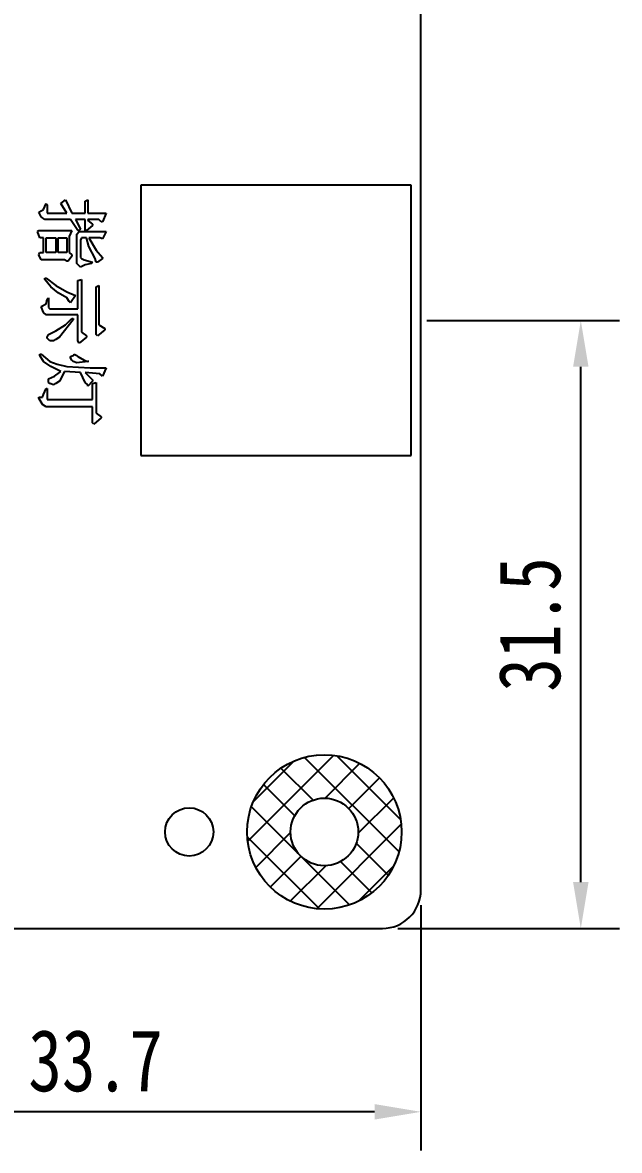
# Model space of a CAD drawing. Header units: inches. Extents: x 716 to 1232, y -1720 to -1356.
# Drawn here: x 943.8 to 974.7, y -1533.8 to -1475.4 of the extents above; entities that cross this region are included whole.
import ezdxf

# ---------------------------------------------------------------- set-up
doc = ezdxf.new("R2010")
doc.units = ezdxf.units.IN
doc.header["$LTSCALE"] = 20
doc.header["$MEASUREMENT"] = 0
doc.header["$PDMODE"] = 3
doc.header["$PDSIZE"] = 0.3125
doc.layers.get('0').update_dxf_attribs({"linetype": 'CONTINUOUS'})
doc.layers.get('Defpoints').update_dxf_attribs({"linetype": 'CONTINUOUS'})
for name, color, linetype in [('01___PRT_ALL_DTM_PLN', 7, 'CONTINUOUS'), ('02___PRT_ALL_AXES', 7, 'CONTINUOUS'), ('03___PRT_ALL_CURVES', 7, 'CONTINUOUS')]:
    doc.layers.add(name, color=color, linetype=linetype)
doc.styles.get("Standard").update_dxf_attribs({"font": 'STSONG.TTF', "width": 0.8})
doc.dimstyles.get("Standard").update_dxf_attribs({"dimscale": 0.4, "dimtxt": 8, "dimasz": 6, "dimexe": 5, "dimexo": 2, "dimgap": 2.5, "dimtad": 1, "dimdec": 1, "dimzin": 4, "dimdsep": 46, "dimtxsty": 'Standard', "dimcen": 0.09, "dimclrd": 3, "dimclre": 3, "dimclrt": 3, "dimadec": 0, "dimazin": 0, "dimtp": 0.01, "dimtm": 0.01, "dimtfac": 1, "dimtdec": 1, "dimtix": 1, "dimtofl": 0, "dimtmove": 0, "dimatfit": 3, "dimfxl": 1, "dimtolj": 1, "dimtzin": 4, "dimarcsym": 0})

# ---------------------------------------------------------------- blocks, each defined once
blk = doc.blocks.new('*D40')
at = {"layer": '01___PRT_ALL_DTM_PLN', "color": 3, "lineweight": -2, "transparency": 16777216}
for p, q in [((964.734, -1490.789), (974.711, -1490.789)), ((972.711, -1519.889), (972.711, -1493.189)), ((963.234, -1522.289), (974.711, -1522.289))]:
    blk.add_line(p, q, dxfattribs=at)
at = {"layer": '01___PRT_ALL_DTM_PLN', "color": 3, "transparency": 16777216}
for points in [[(973.111, -1493.189), (972.311, -1493.189), (972.711, -1490.789)], [(972.311, -1519.889), (973.111, -1519.889), (972.711, -1522.289)]]:
    blk.add_solid(points, dxfattribs=at)
at = {"layer": 'Defpoints', "color": 0, "transparency": 16777216}
for p in [(963.934, -1490.789), (972.711, -1490.789), (962.434, -1522.289)]:
    blk.add_point(p, dxfattribs=at)
at = {"layer": '01___PRT_ALL_DTM_PLN', "color": 3, "transparency": 16777216, "insert": (970.073, -1506.539), "char_height": 3.2, "attachment_point": 5, "rotation": 90}
blk.add_mtext('\\A1;31.5', dxfattribs=at)
blk = doc.blocks.new('*D45')
at = {"layer": '01___PRT_ALL_DTM_PLN', "color": 3, "lineweight": -2, "transparency": 16777216}
for p, q in [((964.434, -1521.089), (964.434, -1533.791)), ((930.734, -1522.589), (930.734, -1533.791)), ((962.034, -1531.791), (933.134, -1531.791))]:
    blk.add_line(p, q, dxfattribs=at)
at = {"layer": '01___PRT_ALL_DTM_PLN', "color": 3, "transparency": 16777216}
for points in [[(933.134, -1531.391), (933.134, -1532.191), (930.734, -1531.791)], [(962.034, -1532.191), (962.034, -1531.391), (964.434, -1531.791)]]:
    blk.add_solid(points, dxfattribs=at)
at = {"layer": 'Defpoints', "color": 0, "transparency": 16777216}
for p in [(964.434, -1520.289), (930.734, -1521.789), (930.734, -1531.791)]:
    blk.add_point(p, dxfattribs=at)
at = {"layer": '01___PRT_ALL_DTM_PLN', "color": 3, "transparency": 16777216, "insert": (947.584, -1529.153), "char_height": 3.2, "attachment_point": 5}
blk.add_mtext('\\A1;33.7', dxfattribs=at)

msp = doc.modelspace()

# ---------------------------------------------------------------- hatches: boundary and pattern name
at = {"layer": '01___PRT_ALL_DTM_PLN'}
h = msp.add_hatch(dxfattribs=at)
h.set_pattern_fill('ANSI37', color=4, scale=10, style=0)
h.set_pattern_definition([(45, (-487.812, 49.4566), (-0.8838835, 0.8838835), []), (135, (-487.812, 49.4566), (-0.8838835, -0.8838835), [])])
h.paths.add_polyline_path([(843.434, -1451.289, 1), (851.434, -1451.289, 1)])
h.paths.add_polyline_path([(849.184, -1451.289, -1), (845.684, -1451.289, -1)], flags=16)
h.paths.add_polyline_path([(963.434, -1451.289, 1), (955.434, -1451.289, 1)])
h.paths.add_polyline_path([(957.684, -1451.289, -1), (961.184, -1451.289, -1)], flags=16)
h.paths.add_polyline_path([(955.434, -1517.289, 1), (963.434, -1517.289, 1)])
h.paths.add_polyline_path([(961.184, -1517.289, -1), (957.684, -1517.289, -1)], flags=16)
h.paths.add_polyline_path([(843.434, -1517.289, 1), (851.434, -1517.289, 1)])
h.paths.add_polyline_path([(849.184, -1517.289, -1), (845.684, -1517.289, -1)], flags=16)

# ---------------------------------------------------------------- linework, layer by layer
at = {"color": 7, "linetype": 'Continuous'}
for p, q in [((964.434, -1520.289), (964.434, -1448.289)), ((963.934, -1483.789), (949.934, -1483.789)), ((949.934, -1483.789), (949.934, -1497.789)), ((963.934, -1497.789), (963.934, -1483.789)), ((949.934, -1497.789), (963.934, -1497.789)), ((844.434, -1522.289), (962.434, -1522.289))]:
    msp.add_line(p, q, dxfattribs=at)
msp.add_arc((962.434, -1520.289), 2, 270, 0, dxfattribs=at)
at = {"layer": '01___PRT_ALL_DTM_PLN', "color": 3}
msp.add_circle((959.434, -1517.289), 4, dxfattribs=at)
at = {"layer": '02___PRT_ALL_AXES', "color": 7, "linetype": 'Continuous'}
for centre, radius in [((959.434, -1517.289), 1.75), ((952.434, -1517.289), 1.25)]:
    msp.add_circle(centre, radius, dxfattribs=at)
at = {"layer": '03___PRT_ALL_CURVES', "color": 4, "linetype": 'Continuous'}
for p, q in [((944.892, -1485.046), (945.019, -1484.728)), ((945.019, -1484.728), (945.082, -1484.792)), ((945.082, -1484.792), (945.082, -1485.236)), ((945.781, -1484.728), (946.035, -1484.538)), ((946.098, -1485.236), (945.781, -1484.728)), ((946.035, -1484.538), (946.352, -1485.236)), ((947.051, -1484.601), (947.177, -1484.538)), ((947.051, -1485.236), (947.051, -1484.601)), ((947.177, -1484.538), (947.177, -1485.236)), ((944.638, -1485.173), (944.892, -1485.046)), ((944.765, -1485.427), (944.638, -1485.173)), ((944.955, -1485.554), (944.765, -1485.427)), ((945.082, -1485.236), (946.098, -1485.236)), ((946.352, -1485.236), (947.051, -1485.236)), ((947.177, -1485.236), (948.13, -1485.236)), ((948.13, -1485.236), (947.939, -1485.681)), ((946.289, -1485.554), (944.955, -1485.554)), ((946.67, -1486.125), (946.289, -1485.554)), ((947.051, -1485.554), (946.543, -1485.554)), ((946.543, -1485.554), (946.797, -1486.061)), ((947.051, -1486.125), (947.051, -1485.554)), ((947.431, -1485.871), (947.114, -1486.125)), ((947.749, -1485.554), (947.177, -1485.554)), ((947.177, -1485.554), (947.177, -1485.617)), ((947.177, -1485.617), (947.431, -1485.808)), ((947.431, -1485.808), (947.431, -1485.871)), ((947.876, -1485.681), (947.749, -1485.554)), ((947.939, -1485.681), (947.876, -1485.681)), ((944.574, -1486.188), (944.638, -1486.125)), ((944.701, -1486.506), (944.574, -1486.188)), ((944.638, -1486.125), (946.352, -1486.125)), ((944.892, -1486.506), (944.701, -1486.506)), ((944.892, -1487.268), (944.892, -1486.506)), ((945.019, -1486.506), (945.527, -1486.506)), ((945.019, -1487.268), (945.019, -1486.506)), ((945.527, -1486.506), (945.527, -1487.268)), ((945.654, -1486.506), (946.098, -1486.506)), ((945.654, -1487.268), (945.654, -1486.506)), ((946.098, -1486.506), (946.098, -1487.268)), ((946.352, -1486.125), (946.225, -1486.442)), ((946.225, -1486.442), (946.225, -1487.268)), ((946.606, -1486.315), (946.733, -1486.188)), ((946.606, -1487.839), (946.606, -1486.315)), ((946.733, -1486.125), (946.67, -1486.125)), ((946.797, -1486.061), (946.733, -1486.125)), ((946.733, -1486.188), (948.13, -1486.188)), ((946.86, -1486.506), (946.797, -1486.633)), ((947.114, -1486.506), (946.86, -1486.506)), ((947.114, -1486.125), (947.051, -1486.125)), ((947.241, -1486.95), (947.114, -1486.506)), ((947.812, -1486.506), (947.241, -1486.506)), ((947.241, -1486.506), (947.622, -1487.141)), ((947.939, -1486.569), (947.812, -1486.506)), ((948.13, -1486.188), (947.939, -1486.569)), ((946.797, -1486.633), (946.797, -1487.522)), ((947.558, -1487.585), (947.241, -1486.95)), ((947.622, -1487.141), (947.939, -1487.522)), ((944.638, -1487.395), (944.701, -1487.268)), ((944.765, -1487.649), (944.638, -1487.395)), ((944.701, -1487.268), (944.892, -1487.268)), ((945.971, -1487.649), (944.765, -1487.649)), ((945.527, -1487.268), (945.019, -1487.268)), ((946.098, -1487.268), (945.654, -1487.268)), ((946.098, -1487.712), (945.971, -1487.649)), ((946.162, -1487.712), (946.098, -1487.712)), ((946.352, -1487.458), (946.162, -1487.712)), ((946.225, -1487.268), (946.352, -1487.395)), ((946.352, -1487.395), (946.352, -1487.458)), ((946.797, -1487.522), (946.86, -1487.585)), ((946.86, -1487.585), (946.987, -1487.649)), ((946.987, -1487.649), (947.431, -1487.776)), ((947.622, -1487.776), (947.558, -1487.585)), ((947.939, -1487.585), (947.685, -1487.776)), ((947.939, -1487.522), (947.939, -1487.585)), ((946.797, -1488.03), (946.606, -1487.839)), ((947.051, -1487.903), (946.797, -1488.03)), ((947.368, -1487.839), (947.051, -1487.903)), ((947.431, -1487.776), (947.368, -1487.839)), ((947.685, -1487.776), (947.622, -1487.776)), ((944.955, -1488.601), (945.019, -1488.601)), ((944.955, -1488.665), (944.955, -1488.601)), ((945.273, -1489.046), (944.955, -1488.665)), ((945.019, -1488.601), (945.527, -1488.982)), ((946.67, -1488.728), (946.86, -1488.665)), ((946.67, -1490.188), (946.67, -1488.728)), ((946.86, -1488.665), (946.86, -1491.395)), ((945.654, -1489.363), (945.273, -1489.046)), ((945.527, -1488.982), (946.098, -1489.3)), ((946.098, -1489.617), (945.654, -1489.363)), ((946.098, -1489.3), (946.543, -1489.49)), ((946.543, -1489.49), (946.289, -1489.871)), ((947.622, -1489.046), (947.749, -1488.982)), ((947.622, -1491.522), (947.622, -1489.046)), ((947.749, -1488.982), (947.749, -1491.014)), ((944.765, -1490.061), (945.019, -1489.934)), ((944.892, -1490.379), (944.765, -1490.061)), ((945.019, -1489.934), (945.082, -1489.681)), ((945.082, -1489.681), (945.146, -1489.617)), ((945.146, -1489.617), (945.146, -1490.125)), ((946.225, -1489.808), (946.098, -1489.617)), ((946.289, -1489.871), (946.225, -1489.808)), ((945.019, -1490.506), (944.892, -1490.379)), ((946.67, -1490.506), (945.019, -1490.506)), ((945.146, -1490.125), (945.209, -1490.188)), ((945.209, -1490.188), (946.67, -1490.188)), ((946.67, -1491.839), (946.67, -1490.506)), ((945.527, -1491.331), (946.035, -1491.014)), ((946.416, -1490.76), (945.717, -1491.649)), ((946.035, -1491.014), (946.352, -1490.696)), ((946.352, -1490.696), (946.416, -1490.696)), ((946.416, -1490.696), (946.416, -1490.76)), ((948.066, -1491.268), (947.685, -1491.585)), ((947.749, -1491.014), (948.066, -1491.204)), ((948.066, -1491.204), (948.066, -1491.268)), ((945.082, -1491.649), (945.146, -1491.522)), ((945.082, -1491.712), (945.082, -1491.649)), ((945.209, -1491.839), (945.082, -1491.712)), ((945.146, -1491.522), (945.527, -1491.331)), ((945.4, -1491.839), (945.209, -1491.839)), ((945.527, -1491.776), (945.4, -1491.839)), ((945.717, -1491.649), (945.527, -1491.776)), ((946.733, -1491.966), (946.67, -1491.839)), ((947.114, -1491.649), (946.733, -1491.966)), ((946.86, -1491.395), (947.114, -1491.585)), ((947.114, -1491.585), (947.114, -1491.649)), ((947.685, -1491.585), (947.622, -1491.522)), ((944.701, -1492.538), (944.765, -1492.538)), ((944.701, -1492.601), (944.701, -1492.538)), ((944.892, -1492.919), (944.701, -1492.601)), ((944.765, -1492.538), (945.209, -1492.919)), ((945.273, -1493.173), (944.892, -1492.919)), ((945.209, -1492.919), (945.59, -1493.046)), ((946.289, -1492.665), (946.416, -1492.601)), ((946.289, -1492.728), (946.289, -1492.665)), ((946.352, -1492.855), (946.289, -1492.728)), ((946.416, -1492.919), (946.352, -1492.855)), ((946.416, -1492.601), (946.479, -1492.538)), ((946.606, -1492.982), (946.416, -1492.919)), ((946.479, -1492.538), (946.606, -1492.601)), ((946.606, -1492.601), (946.67, -1492.665)), ((947.177, -1492.919), (946.606, -1492.982)), ((946.67, -1492.665), (946.987, -1492.855)), ((946.987, -1492.855), (947.177, -1492.919)), ((947.241, -1492.919), (947.177, -1492.919)), ((945.781, -1493.427), (945.273, -1493.173)), ((945.463, -1493.681), (945.717, -1493.49)), ((945.59, -1493.046), (946.098, -1493.173)), ((945.717, -1493.49), (945.781, -1493.427)), ((945.971, -1493.427), (945.717, -1493.934)), ((946.797, -1493.49), (945.971, -1493.427)), ((946.098, -1493.173), (947.304, -1493.236)), ((947.051, -1493.998), (946.797, -1493.49)), ((947.812, -1493.554), (947.051, -1493.49)), ((947.051, -1493.49), (947.431, -1493.871)), ((947.304, -1493.236), (948.13, -1493.236)), ((947.939, -1493.681), (947.812, -1493.554)), ((948.13, -1493.236), (947.939, -1493.681)), ((945.146, -1493.808), (945.463, -1493.681)), ((945.146, -1493.998), (945.146, -1493.808)), ((945.209, -1494.061), (945.146, -1493.998)), ((945.4, -1494.125), (945.209, -1494.061)), ((945.527, -1494.061), (945.4, -1494.125)), ((945.717, -1493.934), (945.527, -1494.061)), ((947.177, -1494.125), (947.051, -1493.998)), ((947.431, -1493.934), (947.177, -1494.188)), ((947.177, -1494.188), (947.177, -1494.125)), ((947.431, -1493.871), (947.431, -1493.934)), ((947.431, -1494.061), (947.622, -1493.998)), ((947.431, -1494.887), (947.431, -1494.061)), ((947.622, -1493.998), (947.622, -1495.585)), ((944.638, -1494.76), (944.828, -1494.76)), ((944.638, -1494.823), (944.638, -1494.76)), ((944.828, -1494.76), (944.892, -1494.633)), ((944.892, -1494.633), (945.019, -1494.315)), ((945.019, -1494.315), (945.082, -1494.315)), ((945.082, -1494.315), (945.082, -1494.887)), ((944.828, -1495.141), (944.638, -1494.823)), ((945.019, -1495.268), (944.828, -1495.141)), ((947.431, -1495.268), (945.019, -1495.268)), ((945.082, -1494.887), (947.431, -1494.887)), ((947.431, -1496.093), (947.431, -1495.268)), ((947.876, -1495.839), (947.495, -1496.157)), ((947.622, -1495.585), (947.876, -1495.776)), ((947.876, -1495.776), (947.876, -1495.839)), ((947.495, -1496.157), (947.431, -1496.093))]:
    msp.add_line(p, q, dxfattribs=at)

# ---------------------------------------------------------------- dimensions: what is measured, and where the dimension line sits
at = {"layer": '01___PRT_ALL_DTM_PLN', "color": 3}
dim = msp.add_linear_dim(base=(972.711, -1490.789), p1=(962.434, -1522.289), p2=(963.934, -1490.789), angle=90, dimstyle='Standard', dxfattribs=at)
dim.commit()
dim.dimension.update_dxf_attribs({"geometry": '*D40', "text_midpoint": (970.073, -1506.539)})
dim = msp.add_linear_dim(base=(930.734, -1531.791), p1=(964.434, -1520.289), p2=(930.734, -1521.789), dimstyle='Standard', dxfattribs=at)
dim.commit()
dim.dimension.update_dxf_attribs({"geometry": '*D45', "text_midpoint": (947.584, -1529.153)})

doc.saveas('drawing.dxf')
